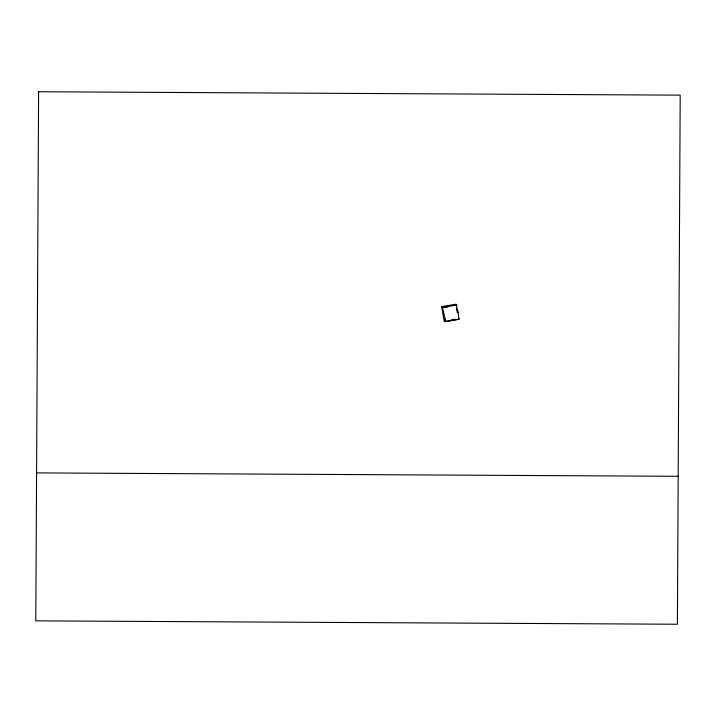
<?xml version="1.0" encoding="UTF-8"?>
<svg xmlns="http://www.w3.org/2000/svg" width="716" height="716" viewBox="0 0 716 716"><rect width="100%" height="100%" fill="white"/><g stroke="black" fill="none" stroke-linecap="round" stroke-linejoin="round"><path stroke-width="1.07" d="M451.608 305.795L456.71 304.891L445.737 306.77L445.701 307.316L442.39 307.298L441.683 306.627L456.011 304.219L456.71 304.891L456.808 310.27M441.683 306.627L444.081 320.938L444.779 321.618L459.108 319.211L457.694 310.78L456.522 308.301L457.694 310.78M458.41 318.539L459.108 319.211L449.38 320.884L452.208 319.748M457.255 312.203L457.954 312.095L457.255 312.203L457.077 309.482M453.3 320.079L445.808 321.457L442.39 307.298L445.737 306.77M453.147 319.372L455.877 319.354M36.588 472.9L678.186 476.292M444.708 318.396L444.779 321.618M38.601 91.755L35.8 620.853L677.399 624.245L680.2 95.147L38.601 91.755M448.986 306.233L445.701 307.316L448.986 306.233"/></g></svg>
